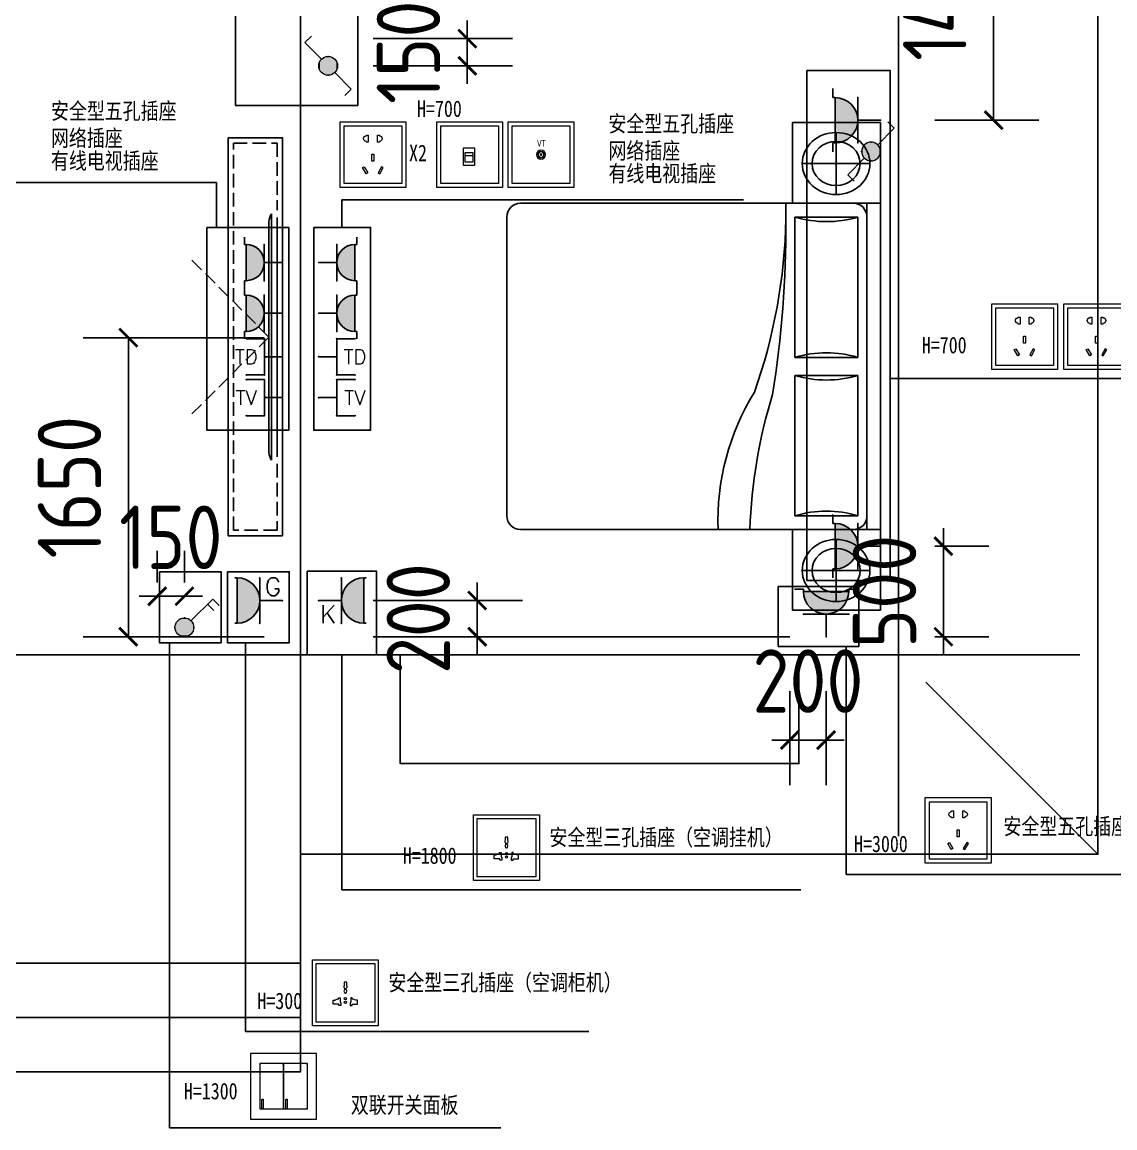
# Model space of a CAD drawing. Extents: x -29700 to 0, y 0 to 131000.
# Drawn here: x -15936 to -9905, y 114681 to 120782 of the extents above; entities that cross this region are included whole.
import ezdxf
from ezdxf.enums import TextEntityAlignment as Align

# ---------------------------------------------------------------- set-up
doc = ezdxf.new("R2010")
doc.units = 0
doc.header["$LTSCALE"] = 1000
doc.header["$MEASUREMENT"] = 0
doc.linetypes.add('B-1户型三层平面图$0$DASH', pattern=[0.35, 0.25, -0.1])
doc.layers.get('0').update_dxf_attribs({"linetype": 'CONTINUOUS'})
doc.layers.get('Defpoints').update_dxf_attribs({"linetype": 'CONTINUOUS'})
for name, color, linetype in [('DOTE', 1, 'CONTINUOUS'), ('EQUIP-插座', 3, 'CONTINUOUS'), ('EQUIP-通讯', 3, 'CONTINUOUS'), ('TEL_TEXT', 7, 'CONTINUOUS'), ('家具', 8, 'CONTINUOUS')]:
    doc.layers.add(name, color=color, linetype=linetype)
for name, color, linetype, lineweight in [('EQUIP-照明', 3, 'CONTINUOUS', 15), ('PS-FNO(图纸空间编号）', 7, 'CONTINUOUS', 15), ('TK-引注', 50, 'CONTINUOUS', 15)]:
    doc.layers.add(name, color=color, linetype=linetype, lineweight=lineweight)
doc.styles.add('_TEL_DIM', font='SIMPLEX', dxfattribs={"width": 0.8, "height": 3.5, "bigfont": 'HZTXT'})
doc.styles.add('HBSMALL-25', font='', dxfattribs={"width": 0.9, "height": 2.5})
doc.styles.get("Standard").update_dxf_attribs({"font": 'gbenor.shx', "bigfont": 'gbcbig.shx'})
doc.styles.add('宋体', font='', dxfattribs={"width": 0.75})
doc.styles.get('HBSMALL-25').set_extended_font_data('Microsoft YaHei')
doc.styles.get('宋体').set_extended_font_data('SimSun')
doc.dimstyles.get("Standard").update_dxf_attribs({"dimscale": 100, "dimtxt": 3.5, "dimasz": 1, "dimexe": 2.5, "dimexo": 3, "dimgap": 1.5, "dimtad": 1, "dimdec": 0, "dimzin": 0, "dimdsep": 46, "dimtxsty": 'Standard', "dimblk": 'ARCHTICK', "dimcen": 0.09, "dimclrd": 3, "dimclre": 3, "dimclrt": 2, "dimadec": 0, "dimazin": 0, "dimtfac": 1, "dimtdec": 0, "dimtix": 1, "dimtmove": 2, "dimatfit": 3, "dimfxl": 1, "dimtolj": 1, "dimtzin": 0, "dimarcsym": 0})

# ---------------------------------------------------------------- blocks, each defined once
blk = doc.blocks.new('A$C2A33777C')
at = {"color": 8, "ltscale": 250}
blk.add_lwpolyline([(466.9, 2196), (166.9, 2196), (166.9, 0), (466.9, 0)], close=True, dxfattribs=at)
at = {"color": 8, "linetype": 'B-1户型三层平面图$0$DASH', "ltscale": 0.3}
for points in [[(196.9, 396), (196.9, 30.9), (436.9, 30.9), (436.9, 2166), (196.9, 2166), (196.9, 1796)], [(241.9, 1096), (680.6, 1534.7)], [(241.9, 1096), (680.6, 657.3)]]:
    blk.add_lwpolyline(points, dxfattribs=at)
at = {"color": 8, "ltscale": 0.3}
for points in [[(226.9, 416), (226.9, 1776)], [(196.9, 1756), (196.9, 436)]]:
    blk.add_lwpolyline(points, dxfattribs=at)
at = {"color": 8, "ltscale": 250}
blk.add_lwpolyline([(226.9, 1776, -0.094024), (241.9, 1733.2), (241.9, 458.8, -0.094024), (226.9, 416)], format="xyb", dxfattribs=at)
blk = doc.blocks.new('A$C66793C10')
for p, q in [((449.7, 449.7), (0, 449.7)), ((0, 449.7), (0, 0)), ((223.1, 401.4), (223.1, 55.6)), ((449.7, 0), (449.7, 449.7)), ((396, 228.5), (50.2, 228.5)), ((0, 0), (449.7, 0))]:
    blk.add_line(p, q)
for radius in [172.9, 122.9]:
    blk.add_circle((223.1, 228.5), radius)
blk = doc.blocks.new('A$C0BC040C0')
at = {"layer": '家具'}
for p, q in [((0, 295.2), (0, 2095.2)), ((74.5, 2095.2), (0, 2095.2)), ((74.5, 295.2), (74.5, 2095.2)), ((149, 2095.2), (1987.2, 2095.2)), ((1987.2, 2095.2), (149, 2095.2)), ((521.6, 1995.8), (521.6, 2095.2)), ((124.2, 2019.3), (124.2, 1245.2)), ((472, 2019.3), (124.2, 2019.3)), ((472, 1245.2), (472, 2019.3)), ((2061.7, 2019.3), (2061.7, 371.1)), ((124.2, 1245.2), (472, 1245.2)), ((124.2, 1145.2), (124.2, 371.1)), ((472, 1145.2), (124.2, 1145.2)), ((472, 371.1), (472, 1145.2)), ((124.2, 371.1), (472, 371.1)), ((74.5, 295.2), (0, 295.2)), ((1987.2, 295.2), (149, 295.2))]:
    blk.add_line(p, q, dxfattribs=at)
for centre, major_axis, ratio, start_param, end_param in [((149, 2019.3), (0, 75.9), 0.981818, 0, 1.570796), ((1987.2, 2019.3), (0, 75.9), 0.981818, 4.712389, 6.283185), ((298.1, 2626.5), (0, 632.5), 0.981818, 2.857799, 3.425387), ((2092.1, 1652.9), (-219.9, 2967.4), 0.524077, 1.416252, 1.739927), ((1467.3, 1705.1), (-287.3, 1661.3), 0.542659, 1.294437, 1.879131), ((298.1, 638), (0, -632.5), 0.981818, 2.857799, 3.425387), ((298.1, 1752.4), (0, -632.5), 0.981818, -0.283794, 0.283794), ((-1119.2, 354), (-344.9, 2286.2), 0.791145, 4.568047, 4.89601), ((4.6, 453.3), (-253.1, 1063.8), 0.804127, 4.37694, 5.109608), ((149, 371.1), (0, 75.9), 0.981818, 1.570796, 3.141593), ((298.1, -236.1), (0, 632.5), 0.981818, -0.283794, 0.283794), ((1987.2, 371.1), (0, 75.9), 0.981818, 3.141593, 4.712389)]:
    blk.add_ellipse(centre, major_axis=major_axis, ratio=ratio, start_param=start_param, end_param=end_param, dxfattribs=at)
at = {"layer": '家具', "xscale": 1.080000000001746, "yscale": 0.9899999999906868, "rotation": 179.9999999989328}
for p in [(485.7, 2540.5), (485.7, 295.2)]:
    blk.add_blockref('A$C66793C10', p, dxfattribs=at)
blk = doc.blocks.new('；u；')
at = {"color": 251}
for p, q in [((75126.2, -73598.5), (77226.2, -73598.5)), ((77976.2, -73848.5), (78926.2, -74798.5))]:
    blk.add_line(p, q, dxfattribs=at)
for points in [[(69126.2, -74798.5), (64726.2, -74798.5), (64726.2, -62398.5), (78926.2, -62398.5), (78926.2, -74798.5), (74526.2, -74798.5)], [(77276.2, -73698.5), (77276.2, -74298.5), (75076.2, -74298.5), (75076.2, -73698.5)], [(69126.2, -73848.5), (69126.2, -75698.5), (74526.2, -75698.5), (74526.2, -73848.5)], [(69126.2, -73848.5), (69126.2, -75398.5), (74526.2, -75398.5), (74526.2, -73848.5)], [(69126.2, -75648.5), (69126.2, -75998.5), (74526.2, -75998.5), (74526.2, -74148.5)]]:
    blk.add_lwpolyline(points, dxfattribs=at)
at = {"layer": 'DOTE', "color": 251}
for p, q in [((74526.2, -74698.5), (74526.2, -62498.5)), ((77826.2, -74698.5), (77826.2, -62498.5)), ((64826.2, -73698.5), (78826.2, -73698.5))]:
    blk.add_line(p, q, dxfattribs=at)
at = {"color": 251, "xscale": -1}
blk.add_blockref('A$C2A33777C', (74593.1, -73040.8), dxfattribs=at)
at = {"layer": '家具', "color": 251, "xscale": -0.9999989999971652, "yscale": 0.9999989999923855, "zscale": 0.9999989999958396, "rotation": 0.0004716637204804642}
blk.add_blockref('A$C0BC040C0', (77726.2, -73301.9), dxfattribs=at)
blk = doc.blocks.new('_ArchTick')
at = {"color": 0, "linetype": 'ByBlock', "const_width": 0.15}
blk.add_lwpolyline([(-0.5, -0.5), (0.5, 0.5)], dxfattribs=at)
blk = doc.blocks.new('*D78')
at = {"color": 3, "lineweight": -2, "transparency": 16777216}
for p, q in [((-13478.7, 120690.8), (-13478.7, 120790.8)), ((-13998.9, 120690.8), (-13228.7, 120690.8)), ((-13478.7, 120690.8), (-13478.7, 120540.8)), ((-13998.9, 120540.8), (-13228.7, 120540.8)), ((-13478.7, 120540.8), (-13478.7, 120440.8))]:
    blk.add_line(p, q, dxfattribs=at)
at = {"layer": 'Defpoints', "color": 0, "transparency": 16777216}
for p in [(-14298.9, 120690.8), (-14298.9, 120540.8), (-13478.7, 120540.8)]:
    blk.add_point(p, dxfattribs=at)
at = {"color": 3, "lineweight": -2, "transparency": 16777216, "xscale": 100, "yscale": 100, "zscale": 100}
for p, rotation in [((-13478.7, 120690.8), 270), ((-13478.7, 120540.8), 90)]:
    blk.add_blockref('_ArchTick', p, dxfattribs=dict(at, rotation=rotation))
at = {"color": 2, "transparency": 16777216, "insert": (-13803.7, 120615.8), "char_height": 350, "attachment_point": 5, "rotation": 90}
blk.add_mtext('\\A1;150', dxfattribs=at)
blk = doc.blocks.new('$equip$00001208')
for p, q in [((0.147, 0.356), (0.512, 0.72)), ((0.512, 0.72), (0.653, 0.579)), ((-0.147, 0.061), (-0.512, -0.304)), ((-0.512, -0.304), (-0.653, -0.162))]:
    blk.add_line(p, q)
blk.add_circle((0, 0.208), 0.208)
for points in [[(-0.18, 0.312), (0.18, 0.312), (-0.208, 0.208), (0.208, 0.208)], [(-0.104, 0.389), (0.104, 0.389), (-0.18, 0.312), (0.18, 0.312)], [(0, 0.417), (0, 0.417), (-0.104, 0.389), (0.104, 0.389)], [(-0.18, 0.104), (0.18, 0.104), (-0.208, 0.208), (0.208, 0.208)], [(-0.104, 0.028), (0.104, 0.028), (-0.18, 0.104), (0.18, 0.104)], [(0, 0), (0, 0), (-0.104, 0.028), (0.104, 0.028)]]:
    blk.add_solid(points)
at = {"layer": 'EQUIP-照明'}
for p in [(0, 0.417), (-0.208, 0.208), (0, 0), (0.208, 0.208)]:
    blk.add_point(p, dxfattribs=at)
at = {"layer": 'EQUIP-照明', "flags": 9}
blk.add_attdef('A', (0, 0), '', height=0.00002, dxfattribs=at)
blk = doc.blocks.new('$equip$00001240')
for p, q in [((-0.5, 1.05), (-0.7, 1.05)), ((-0.5, 1.05), (-0.5, 1)), ((-0.5, 1), (0.5, 1)), ((0.5, 1.05), (0.7, 1.05)), ((0.5, 1.05), (0.5, 1)), ((-0.5, 0.5), (0.5, 0.5)), ((0, 0.5), (0, 0))]:
    blk.add_line(p, q)
blk.add_arc((0, 1), 0.5, 180, 0)
for points in [[(0.433, 0.75), (-0.433, 0.75), (0.5, 1), (-0.5, 1)], [(0.25, 0.567), (-0.25, 0.567), (0.433, 0.75), (-0.433, 0.75)], [(0, 0.5), (0, 0.5), (0.25, 0.567), (-0.25, 0.567)]]:
    blk.add_solid(points)
at = {"layer": 'EQUIP-照明'}
for p in [(0, 1), (-0.5, 0.5), (0.5, 0.5), (0, 0)]:
    blk.add_point(p, dxfattribs=at)
at = {"layer": 'EQUIP-照明', "flags": 9}
blk.add_attdef('A', (0, 0), '', height=0.00002, dxfattribs=at)
blk = doc.blocks.new('$equip$00002670')
for p, q in [((-0.5, 0.499), (-0.5, 0.999)), ((0.5, 0.999), (0.5, 0.499)), ((0.5, 0.499), (-0.5, 0.499)), ((0, 0.5), (0, 0))]:
    blk.add_line(p, q)
for p in [(-0.5, 0.999), (0.5, 0.999), (-0.5, 0.499), (0.5, 0.499), (0, 0)]:
    blk.add_point(p)
at = {"color": 7, "style": '_TEL_DIM'}
blk.add_attdef('$TEXT$', text='', height=0.4, dxfattribs=at).set_placement((0, 0.999), align=Align.MIDDLE_CENTER)
at = {"color": 7, "style": '_TEL_DIM', "flags": 1}
blk.add_attdef('A', text='', height=0.000025, dxfattribs=at).set_placement((0, 0), align=Align.MIDDLE_CENTER)
blk = doc.blocks.new('$equip$00001802')
for p, q in [((-0.5, 0.499), (-0.5, 0.999)), ((0.5, 0.999), (0.5, 0.499)), ((0.5, 0.499), (-0.5, 0.499)), ((0, 0.5), (0, 0))]:
    blk.add_line(p, q)
for p in [(-0.5, 0.999), (0.5, 0.999), (-0.5, 0.499), (0.5, 0.499), (0, 0)]:
    blk.add_point(p)
at = {"color": 7, "style": '_TEL_DIM'}
blk.add_attdef('$TEXT$', text='', height=0.4, dxfattribs=at).set_placement((0, 0.999), align=Align.MIDDLE_CENTER)
at = {"color": 7, "style": '_TEL_DIM', "flags": 1}
blk.add_attdef('A', text='', height=0.00002, dxfattribs=at).set_placement((0, 0), align=Align.MIDDLE_CENTER)
blk = doc.blocks.new('*D80')
at = {"color": 3, "lineweight": -2, "transparency": 16777216}
for p, q in [((-14598.9, 119040.7), (-15599.3, 119040.7)), ((-15349.3, 119040.7), (-15349.3, 117390.7)), ((-14598.9, 117390.7), (-15599.3, 117390.7))]:
    blk.add_line(p, q, dxfattribs=at)
at = {"layer": 'Defpoints', "color": 0, "transparency": 16777216}
for p in [(-14298.9, 119040.7), (-15349.3, 117390.7), (-14298.9, 117390.7)]:
    blk.add_point(p, dxfattribs=at)
at = {"color": 3, "lineweight": -2, "transparency": 16777216, "xscale": 100, "yscale": 100, "zscale": 100}
for p, rotation in [((-15349.3, 119040.7), 90), ((-15349.3, 117390.7), 270)]:
    blk.add_blockref('_ArchTick', p, dxfattribs=dict(at, rotation=rotation))
at = {"color": 2, "transparency": 16777216, "insert": (-15674.3, 118215.7), "char_height": 350, "attachment_point": 5, "rotation": 90}
blk.add_mtext('\\A1;1650', dxfattribs=at)
blk = doc.blocks.new('*D82')
at = {"color": 3, "lineweight": -2, "transparency": 16777216}
for p, q in [((-10851.6, 117890.7), (-10851.6, 117990.7)), ((-10898.9, 117890.7), (-10601.6, 117890.7)), ((-10851.6, 117390.7), (-10851.6, 117890.7)), ((-10898.9, 117390.7), (-10601.6, 117390.7)), ((-10851.6, 117390.7), (-10851.6, 117290.7))]:
    blk.add_line(p, q, dxfattribs=at)
at = {"layer": 'Defpoints', "color": 0, "transparency": 16777216}
for p in [(-11198.9, 117890.7), (-10851.6, 117890.7), (-11198.9, 117390.7)]:
    blk.add_point(p, dxfattribs=at)
at = {"color": 3, "lineweight": -2, "transparency": 16777216, "xscale": 100, "yscale": 100, "zscale": 100}
for p, rotation in [((-10851.6, 117890.7), 270), ((-10851.6, 117390.7), 90)]:
    blk.add_blockref('_ArchTick', p, dxfattribs=dict(at, rotation=rotation))
at = {"color": 2, "transparency": 16777216, "insert": (-11176.6, 117640.7), "char_height": 350, "attachment_point": 5, "rotation": 90}
blk.add_mtext('\\A1;500', dxfattribs=at)
blk = doc.blocks.new('*D83')
at = {"color": 3, "lineweight": -2, "transparency": 16777216}
for p, q in [((-10898.9, 121690.7), (-10324.3, 121690.7)), ((-10574.3, 121690.7), (-10574.3, 120240.7)), ((-10898.9, 120240.7), (-10324.3, 120240.7))]:
    blk.add_line(p, q, dxfattribs=at)
at = {"layer": 'Defpoints', "color": 0, "transparency": 16777216}
for p in [(-11198.9, 121690.7), (-11198.9, 120240.7), (-10574.3, 120240.7)]:
    blk.add_point(p, dxfattribs=at)
at = {"color": 3, "lineweight": -2, "transparency": 16777216, "xscale": 100, "yscale": 100, "zscale": 100}
for p, rotation in [((-10574.3, 121690.7), 90), ((-10574.3, 120240.7), 270)]:
    blk.add_blockref('_ArchTick', p, dxfattribs=dict(at, rotation=rotation))
at = {"color": 2, "transparency": 16777216, "insert": (-10899.3, 120965.7), "char_height": 350, "attachment_point": 5, "rotation": 90}
blk.add_mtext('\\A1;1450', dxfattribs=at)
blk = doc.blocks.new('*D84')
at = {"color": 3, "lineweight": -2, "transparency": 16777216}
for p, q in [((-11698.9, 117090.7), (-11698.9, 116571.1)), ((-11498.9, 117090.7), (-11498.9, 116571.1)), ((-11698.9, 116821.1), (-11798.9, 116821.1)), ((-11698.9, 116821.1), (-11498.9, 116821.1)), ((-11498.9, 116821.1), (-11398.9, 116821.1))]:
    blk.add_line(p, q, dxfattribs=at)
at = {"layer": 'Defpoints', "color": 0, "transparency": 16777216}
for p in [(-11698.9, 117390.7), (-11498.9, 117390.7), (-11498.9, 116821.1)]:
    blk.add_point(p, dxfattribs=at)
at = {"color": 3, "lineweight": -2, "transparency": 16777216, "xscale": 100, "yscale": 100, "zscale": 100}
blk.add_blockref('_ArchTick', (-11698.9, 116821.1), dxfattribs=at)
at = {"color": 3, "lineweight": -2, "transparency": 16777216, "xscale": 100, "yscale": 100, "zscale": 100, "rotation": 180}
blk.add_blockref('_ArchTick', (-11498.9, 116821.1), dxfattribs=at)
at = {"color": 2, "transparency": 16777216, "insert": (-11598.9, 117146.1), "char_height": 350, "attachment_point": 5}
blk.add_mtext('\\A1;200', dxfattribs=at)
blk = doc.blocks.new('*D93')
at = {"color": 3, "lineweight": -2, "transparency": 16777216}
for p, q in [((-13424.2, 117590.7), (-13424.2, 117690.7)), ((-13998.9, 117590.7), (-13174.2, 117590.7)), ((-13424.2, 117390.7), (-13424.2, 117590.7)), ((-13998.9, 117390.7), (-13174.2, 117390.7)), ((-13424.2, 117390.7), (-13424.2, 117290.7))]:
    blk.add_line(p, q, dxfattribs=at)
at = {"layer": 'Defpoints', "color": 0, "transparency": 16777216}
for p in [(-14298.9, 117590.7), (-13424.2, 117590.7), (-14298.9, 117390.7)]:
    blk.add_point(p, dxfattribs=at)
at = {"color": 3, "lineweight": -2, "transparency": 16777216, "xscale": 100, "yscale": 100, "zscale": 100}
for p, rotation in [((-13424.2, 117590.7), 270), ((-13424.2, 117390.7), 90)]:
    blk.add_blockref('_ArchTick', p, dxfattribs=dict(at, rotation=rotation))
at = {"color": 2, "transparency": 16777216, "insert": (-13749.2, 117490.7), "char_height": 350, "attachment_point": 5, "rotation": 90}
blk.add_mtext('\\A1;200', dxfattribs=at)
blk = doc.blocks.new('$equip$00001764')
for p, q in [((-0.5, 1.05), (-0.5, 1)), ((-0.5, 1), (0.5, 1)), ((0.5, 1.05), (0.5, 1)), ((0.5, 0.5), (-0.5, 0.5)), ((0, 0.5), (0, 0))]:
    blk.add_line(p, q)
blk.add_arc((0, 1), 0.5, 180, 0)
for p in [(-0.5, 0.5), (0.5, 0.5), (0, 0)]:
    blk.add_point(p)
for points in [[(0.433, 0.75), (-0.433, 0.75), (0.5, 1), (-0.5, 1)], [(0.25, 0.567), (-0.25, 0.567), (0.433, 0.75), (-0.433, 0.75)], [(0, 0.5), (0, 0.5), (0.25, 0.567), (-0.25, 0.567)]]:
    blk.add_solid(points)
at = {"color": 7, "style": '_TEL_DIM'}
blk.add_attdef('$TEXT$', text='', height=0.4, dxfattribs=at).set_placement((0.303, 0.211), align=Align.MIDDLE_CENTER)
at = {"color": 7, "style": '_TEL_DIM', "flags": 1}
blk.add_attdef('A', text='', height=0.00002, dxfattribs=at).set_placement((0, 0), align=Align.MIDDLE_CENTER)
blk = doc.blocks.new('*D98')
at = {"color": 3, "lineweight": -2, "transparency": 16777216}
for p, q in [((-15190, 117690.7), (-15190, 117864.3)), ((-15040, 117690.7), (-15040, 117864.3)), ((-15190, 117614.3), (-15290, 117614.3)), ((-15190, 117614.3), (-15040, 117614.3)), ((-15040, 117614.3), (-14940, 117614.3))]:
    blk.add_line(p, q, dxfattribs=at)
at = {"layer": 'Defpoints', "color": 0, "transparency": 16777216}
for p in [(-15040, 117614.3), (-15190, 117390.7), (-15040, 117390.7)]:
    blk.add_point(p, dxfattribs=at)
at = {"color": 3, "lineweight": -2, "transparency": 16777216, "xscale": 100, "yscale": 100, "zscale": 100}
blk.add_blockref('_ArchTick', (-15190, 117614.3), dxfattribs=at)
at = {"color": 3, "lineweight": -2, "transparency": 16777216, "xscale": 100, "yscale": 100, "zscale": 100, "rotation": 180}
blk.add_blockref('_ArchTick', (-15040, 117614.3), dxfattribs=at)
at = {"color": 2, "transparency": 16777216, "insert": (-15115, 117939.3), "char_height": 350, "attachment_point": 5}
blk.add_mtext('\\A1;150', dxfattribs=at)
blk = doc.blocks.new('A$C1DE95F60')
at = {"color": 4, "linetype": 'ByBlock'}
blk.add_lwpolyline([(-8, 6), (-8, 0), (-2, 0), (-2, 6)], close=True, dxfattribs=at)
at = {"color": 8, "linetype": 'ByBlock'}
for points in [[(-7.62, 5.62), (-7.62, 0.38), (-2.37, 0.38), (-2.37, 5.62)], [(-4.9, 3.04), (-5.08, 3.04), (-5.08, 2.4), (-4.9, 2.4)], [(-5.93, 1.82), (-5.78, 1.9), (-5.46, 1.35), (-5.61, 1.26)], [(-4.05, 1.82), (-4.2, 1.9), (-4.52, 1.35), (-4.37, 1.26)]]:
    blk.add_lwpolyline(points, close=True, dxfattribs=at)
for points in [[(-5.58, 4.72, 1), (-5.58, 4.21), (-5.58, 4.14), (-5.41, 4.14), (-5.41, 4.78), (-5.58, 4.78)], [(-4.4, 4.72), (-4.4, 4.78), (-4.57, 4.78), (-4.57, 4.14), (-4.4, 4.14), (-4.4, 4.21, 1)]]:
    blk.add_lwpolyline(points, format="xyb", close=True, dxfattribs=at)
blk = doc.blocks.new('A$C5A9A6D21')
at = {"color": 4, "linetype": 'ByBlock'}
for points in [[(6, 6), (6, 0), (0, 0), (0, 6)], [(5.62, 5.62), (5.62, 0.37), (0.37, 0.37), (0.37, 5.62)]]:
    blk.add_lwpolyline(points, close=True, dxfattribs=at)
at = {"color": 8}
blk.add_lwpolyline([(2.43, 3.61), (3.44, 3.61), (3.44, 2.01), (2.43, 2.01)], close=True, dxfattribs=at)
at = {"layer": 'PS-FNO(图纸空间编号）', "color": 8}
for points in [[(2.58, 3.19), (3.29, 3.19), (3.29, 2.31), (2.58, 2.31)], [(2.58, 2.93), (3.29, 2.93), (3.29, 2.89), (2.58, 2.89)]]:
    blk.add_lwpolyline(points, close=True, dxfattribs=at)
blk = doc.blocks.new('A$C0D3007CF')
at = {"color": 4}
for points in [[(0, 6), (0, 0), (6, 0), (6, 6)], [(0.38, 5.62), (0.38, 0.38), (5.62, 0.38), (5.62, 5.62)]]:
    blk.add_lwpolyline(points, close=True, dxfattribs=at)
at = {"color": 8}
for radius in [0.409, 0.289, 0.253, 0.0819]:
    blk.add_circle((3, 3), radius, dxfattribs=at)
at = {"color": 8, "style": 'HBSMALL-25', "width": 0.8}
blk.add_text('TV', height=0.595, dxfattribs=at).set_placement((2.58, 3.74))
blk = doc.blocks.new('VGT')
at = {"color": 8, "linetype": 'ByBlock'}
for p, q in [((4710.47, -222.1), (4710.23, -222.1)), ((4710.23, -222.1), (4710.23, -222.41)), ((4710.31, -222.77), (4710.31, -222.66)), ((4710.39, -222.77), (4710.39, -222.66)), ((4710.47, -222.41), (4710.47, -222.1)), ((4709.23, -224.1), (4709.23, -223.74)), ((4709.23, -223.74), (4709.42, -223.74)), ((4709.73, -223.65), (4709.73, -223.51)), ((4709.73, -223.51), (4709.86, -223.51)), ((4709.86, -223.51), (4709.86, -223.95)), ((4710.97, -223.51), (4710.84, -223.51)), ((4710.84, -223.51), (4710.84, -223.95)), ((4710.97, -223.65), (4710.97, -223.51)), ((4711.46, -223.74), (4711.28, -223.74)), ((4711.46, -224.1), (4711.46, -223.74)), ((4709.74, -224.1), (4709.23, -224.1)), ((4709.74, -224.21), (4709.74, -224.1)), ((4709.93, -224.21), (4709.74, -224.21)), ((4709.86, -223.95), (4709.93, -223.95)), ((4709.93, -223.95), (4709.93, -224.21)), ((4710.84, -223.95), (4710.77, -223.95)), ((4710.77, -223.95), (4710.77, -224.21)), ((4710.77, -224.21), (4710.96, -224.21)), ((4710.96, -224.21), (4710.96, -224.1)), ((4710.96, -224.1), (4711.46, -224.1))]:
    blk.add_line(p, q, dxfattribs=at)
at = {"color": 4, "linetype": 'ByBlock'}
blk.add_lwpolyline([(4707.35, -220.07), (4713.35, -220.07), (4713.35, -226.07), (4707.35, -226.07)], close=True, dxfattribs=at)
at = {"color": 8, "linetype": 'ByBlock'}
blk.add_lwpolyline([(4707.68, -220.4), (4713.02, -220.4), (4713.02, -225.74), (4707.68, -225.74)], close=True, dxfattribs=at)
for centre in [(4710.35, -223.61), (4710.35, -223.93)]:
    blk.add_circle(centre, 0.102, dxfattribs=at)
for centre, radius, start, end in [((4710.35, -222.51), 0.158, 139.52, 254.4882), ((4710.34, -222.89), 0.123, 106.1346, 217.7774), ((4710.35, -222.51), 0.158, 285.5118, 40.48), ((4710.36, -222.89), 0.123, 322.2226, 73.8654), ((4709.67, -224.08), 0.426, 82.5419, 126.8427), ((4710.65, -222.9), 0.412, 189.4104, 205.0196), ((4710.36, -223), 0.11, 223.6839, 266.1864), ((4710.34, -223), 0.11, 273.8136, 316.3161), ((4710.05, -222.9), 0.412, 334.9804, 350.5896), ((4711.03, -224.08), 0.426, 53.1573, 97.4581)]:
    blk.add_arc(centre, radius, start, end, dxfattribs=at)
blk = doc.blocks.new('$equip$00001963')
for p, q in [((0.147, 0.356), (0.625, 0.833)), ((0.625, 0.833), (0.766, 0.692)), ((0.512, 0.72), (0.653, 0.579))]:
    blk.add_line(p, q)
blk.add_circle((0, 0.208), 0.208)
for p in [(0, 0.417), (-0.208, 0.208), (0, 0), (0.208, 0.208)]:
    blk.add_point(p)
for points in [[(-0.18, 0.313), (0.18, 0.313), (-0.208, 0.208), (0.208, 0.208)], [(-0.104, 0.389), (0.104, 0.389), (-0.18, 0.313), (0.18, 0.313)], [(0, 0.417), (0, 0.417), (-0.104, 0.389), (0.104, 0.389)], [(-0.18, 0.104), (0.18, 0.104), (-0.208, 0.208), (0.208, 0.208)], [(-0.104, 0.028), (0.104, 0.028), (-0.18, 0.104), (0.18, 0.104)], [(0, 0), (0, 0), (-0.104, 0.028), (0.104, 0.028)]]:
    blk.add_solid(points)
at = {"layer": 'TEL_TEXT', "style": '_TEL_DIM', "flags": 1}
blk.add_attdef('A', text='', height=0.00002, dxfattribs=at).set_placement((0, 0), align=Align.MIDDLE_CENTER)
blk = doc.blocks.new('A$C1AA35859')
at = {"color": 4, "linetype": 'ByBlock', "ltscale": 5}
blk.add_lwpolyline([(0, 0), (6.03, 0), (6.03, 6), (0, 6)], close=True, dxfattribs=at)
at = {"color": 8, "linetype": 'ByBlock', "ltscale": 5}
blk.add_lwpolyline([(0.84, 0.93), (5.19, 0.93), (5.19, 5.07), (0.84, 5.07)], close=True, dxfattribs=at)
at = {"color": 8, "linetype": 'ByBlock', "ltscale": 5, "elevation": 0}
for points in [[(0.84, 4.94), (0.84, 1.06, 0.414214), (0.97, 0.93), (2.88, 0.93, 0.414214), (3.01, 1.06), (3.01, 4.94, 0.414214), (2.88, 5.07), (0.97, 5.07, 0.414214)], [(3.01, 4.94), (3.01, 1.06, 0.414214), (3.15, 0.93), (5.06, 0.93, 0.414214), (5.19, 1.06), (5.19, 4.94, 0.414214), (5.06, 5.07), (3.15, 5.07, 0.414214)]]:
    blk.add_lwpolyline(points, format="xyb", close=True, dxfattribs=at)
at = {"color": 8, "elevation": 0}
for points in [[(1.16, 0.93), (1.04, 0.93), (1.04, 1.83), (1.16, 1.83)], [(3.34, 0.93), (3.21, 0.93), (3.21, 1.83), (3.34, 1.83)]]:
    blk.add_lwpolyline(points, close=True, dxfattribs=at)

msp = doc.modelspace()

# ---------------------------------------------------------------- linework, layer by layer
at = {"color": 1}
for p, q in [((-17470.9, 119896.6), (-14862.2, 119896.6)), ((-14862.2, 119896.6), (-14862.2, 119649.3)), ((-14171.6, 119649.3), (-14171.6, 119800.9)), ((-14171.6, 119800.9), (-11954.9, 119800.9)), ((-11144.9, 118815.6), (-8229.9, 118815.6)), ((-15122.2, 117357.7), (-15122.2, 114681)), ((-14702.6, 117357.7), (-14702.6, 115211.9)), ((-11387.9, 116079.8), (-11387.9, 117337.6)), ((-14170.9, 117290.7), (-14170.9, 115994.9)), ((-11387.9, 116079.8), (-9217.6, 116079.8)), ((-14170.9, 115994.9), (-11638.5, 115994.9)), ((-14702.6, 115211.9), (-12808.2, 115211.9)), ((-15122.2, 114681), (-13293, 114681))]:
    msp.add_line(p, q, dxfattribs=at)
for points in [[(-14082.3, 120321.7), (-14757.3, 120321.7), (-14757.3, 124041.9), (-14082.3, 124041.9)], [(-11605.1, 120514.4), (-11144.9, 120514.4), (-11144.9, 117701.6), (-11605.1, 117701.6)], [(-14916, 119649.3), (-14464.2, 119649.3), (-14464.2, 118530.2), (-14916, 118530.2)], [(-14325.8, 119649.3), (-14012.4, 119649.3), (-14012.4, 118530.2), (-14325.8, 118530.2)], [(-15178.2, 117749.8), (-14837.5, 117749.8), (-14837.5, 117357.7), (-15178.2, 117357.7)], [(-14801.8, 117749.8), (-14461.2, 117749.8), (-14461.2, 117357.7), (-14801.8, 117357.7)], [(-14362, 117751.9), (-13979.8, 117751.9), (-13979.8, 117290.7), (-14362, 117290.7)], [(-11763, 117668.4), (-11317.7, 117668.4), (-11317.7, 117337.6), (-11763, 117337.6)]]:
    msp.add_lwpolyline(points, close=True, dxfattribs=at)

# ---------------------------------------------------------------- block references
msp.add_blockref('；u；', (-88925.1, 190989.1), dxfattribs=at)
at = {"layer": 'EQUIP-插座'}
for p, xscale, yscale, zscale, rotation in [((-11198.9, 120240.7), -250, 250, 250, 90), ((-14498.9, 119455.3), -200, 200, 200, 90), ((-14298.9, 119455.3), 200, 200, 200, 269.9999999999916), ((-14498.9, 119175.3), -200, 200, 200, 90), ((-14298.9, 119175.3), 200, 200, 200, 269.9999999999916), ((-11198.9, 117890.7), 250, 250, 250, 90)]:
    msp.add_blockref('$equip$00001240', p, dxfattribs=dict(at, xscale=xscale, yscale=yscale, zscale=zscale, rotation=rotation))
ref = msp.add_blockref('$equip$00001764', (-14498.9, 117590.7), dxfattribs=dict(at, xscale=250, yscale=250, zscale=250, rotation=90))
ref.add_attrib('$TEXT$', 'G', dxfattribs={"layer": '0', "color": 7, "height": 100, "style": '_TEL_DIM'}).set_placement((-14551.7, 117666.4), align=Align.MIDDLE_CENTER)
ref = msp.add_blockref('$equip$00001764', (-14298.9, 117590.7), dxfattribs=dict(at, xscale=250, yscale=250, zscale=250, rotation=270))
ref.add_attrib('$TEXT$', 'K', dxfattribs={"layer": '0', "color": 7, "height": 100, "style": '_TEL_DIM'}).set_placement((-14246.2, 117514.9), align=Align.MIDDLE_CENTER)
at = {"layer": 'EQUIP-插座', "xscale": -250, "yscale": 250, "zscale": 250}
msp.add_blockref('$equip$00001240', (-11498.9, 117390.7), dxfattribs=at)
at = {"layer": 'EQUIP-照明', "yscale": 250, "zscale": 250}
for p, xscale, rotation in [((-14298.9, 120540.8), 250, 270), ((-11198.9, 120068.1), -250, 90)]:
    msp.add_blockref('$equip$00001208', p, dxfattribs=dict(at, xscale=xscale, rotation=rotation))
at = {"layer": 'EQUIP-照明', "color": 1, "xscale": 250, "yscale": 250, "zscale": 250}
msp.add_blockref('$equip$00001963', (-15040, 117390.7), dxfattribs=at)
at = {"layer": 'EQUIP-通讯'}
ref = msp.add_blockref('$equip$00002670', (-14498.9, 118935.3), dxfattribs=dict(at, xscale=-200, yscale=200, zscale=200, rotation=90))
ref.add_attrib('$TEXT$', 'TD', dxfattribs={"layer": '0', "color": 7, "height": 80, "style": '_TEL_DIM'}).set_placement((-14698.7, 118935.3), align=Align.MIDDLE_CENTER)
ref = msp.add_blockref('$equip$00002670', (-14298.9, 118935.3), dxfattribs=dict(at, xscale=200, yscale=200, zscale=200, rotation=269.9999999999916))
ref.add_attrib('$TEXT$', 'TD', dxfattribs={"layer": '0', "color": 7, "height": 80, "rotation": 360, "style": '_TEL_DIM'}).set_placement((-14099.1, 118935.3), align=Align.MIDDLE_CENTER)
ref = msp.add_blockref('$equip$00001802', (-14498.9, 118710.1), dxfattribs=dict(at, xscale=-200, yscale=200, zscale=200, rotation=90))
ref.add_attrib('$TEXT$', 'TV', dxfattribs={"layer": '0', "color": 7, "height": 80, "style": '_TEL_DIM'}).set_placement((-14698.7, 118710.1), align=Align.MIDDLE_CENTER)
ref = msp.add_blockref('$equip$00001802', (-14298.9, 118710.1), dxfattribs=dict(at, xscale=200, yscale=200, zscale=200, rotation=269.9999999999916))
ref.add_attrib('$TEXT$', 'TV', dxfattribs={"layer": '0', "color": 7, "height": 80, "rotation": 360, "style": '_TEL_DIM'}).set_placement((-14099.1, 118710.1), align=Align.MIDDLE_CENTER)
at = {"layer": 'PS-FNO(图纸空间编号）', "color": 0, "linetype": 'ByBlock', "yscale": 60.5}
for name, p, xscale, zscale in [('A$C1DE95F60', (-14301.8, 119869.2), -60.5, 60.50000000000001), ('A$C5A9A6D21', (-13646.9, 119869.2), 60.5, 60.5), ('A$C0D3007CF', (-12890.7, 119869.2), -60.5, 60.50000000000001), ('A$C1DE95F60', (-10705.3, 118865.2), -60.5, 60.50000000000001), ('A$C1DE95F60', (-10308.5, 118865.2), -60.5, 60.50000000000001), ('A$C1DE95F60', (-11072.3, 116140.8), -60.5, 60.50000000000001), ('VGT', (-298238.9, 129722.9), 60.5, 60.5), ('VGT', (-299127.6, 128921.7), 60.5, 60.5), ('A$C1AA35859', (-14675.2, 114729.1), 60.5, 60.5)]:
    msp.add_blockref(name, p, dxfattribs=dict(at, xscale=xscale, zscale=zscale))

# ---------------------------------------------------------------- texts
at = {"layer": 'TK-引注', "style": '宋体', "width": 0.8}
for s, p in [('安全型五孔插座 ', (-15776.4, 120246.4)), ('安全型五孔插座 ', (-12700, 120176.6)), ('网络插座', (-15776.4, 120096.7)), ('网络插座', (-12700, 120026.9)), ('有线电视插座 ', (-15776.4, 119971.3)), ('X2', (-13800.2, 120014.7)), ('有线电视插座 ', (-12700, 119901.6)), ('安全型五孔插座（智能窗帘预留） ', (-10520.2, 116299.7)), ('安全型三孔插座（空调挂机）', (-13025.4, 116239.1)), ('安全型三孔插座（空调柜机）', (-13914.1, 115437.9)), ('双联开关面板', (-14121.9, 114762.1))]:
    msp.add_text(s, height=90.75, dxfattribs=at).set_placement(p)
for s, p in [('H=700', (-13756.1, 120304.2)), ('H=700', (-10970.3, 119000.1)), ('H=3000', (-11344.4, 116248.3)), ('H=1800', (-13834.5, 116183.3)), ('H=300', (-14637.1, 115382)), ('H=1300', (-15042.7, 114884.1))]:
    msp.add_text(s, height=90.75, dxfattribs=at).set_placement(p, align=Align.MIDDLE_LEFT)

# ---------------------------------------------------------------- dimensions: what is measured, and where the dimension line sits
for base, p1, p2, angle, picture, middle in [((-10574.3, 120240.7), (-11198.9, 121690.7), (-11198.9, 120240.7), 90, '*D83', (-10899.3, 120965.7)), ((-13478.7, 120540.8), (-14298.9, 120690.8), (-14298.9, 120540.8), 90, '*D78', (-13803.7, 120615.8)), ((-15349.3, 117390.7), (-14298.9, 119040.7), (-14298.9, 117390.7), 90, '*D80', (-15674.3, 118215.7)), ((-10851.6, 117890.7), (-11198.9, 117390.7), (-11198.9, 117890.7), 90, '*D82', (-11176.6, 117640.7)), ((-13424.2, 117590.7), (-14298.9, 117390.7), (-14298.9, 117590.7), 90, '*D93', (-13749.2, 117490.7)), ((-11498.9, 116821.1), (-11698.9, 117390.7), (-11498.9, 117390.7), 180, '*D84', (-11598.9, 117146.1))]:
    dim = msp.add_linear_dim(base=base, p1=p1, p2=p2, angle=angle, dimstyle='Standard')
    dim.commit()
    dim.dimension.update_dxf_attribs({"geometry": picture, "text_midpoint": middle})
dim = msp.add_linear_dim(base=(-15040, 117614.3), p1=(-15190, 117390.7), p2=(-15040, 117390.7), dimstyle='Standard')
dim.commit()
dim.dimension.update_dxf_attribs({"geometry": '*D98', "text_midpoint": (-15115, 117939.3)})

doc.saveas('drawing.dxf')
